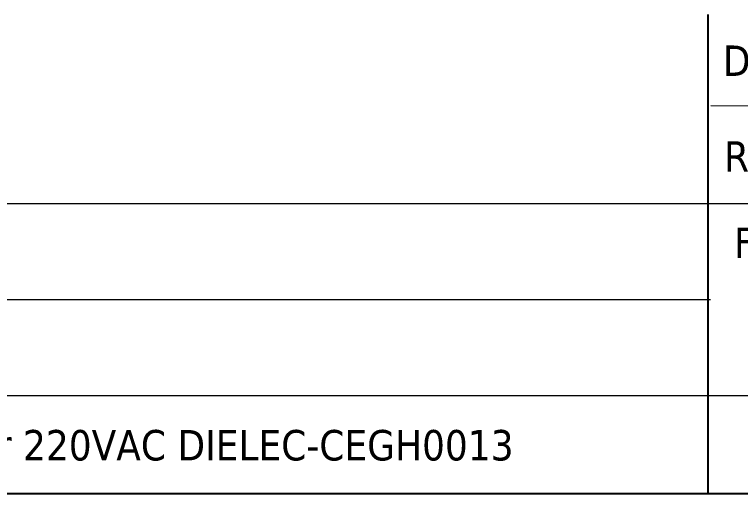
# Model space of a CAD drawing. Header units: inches. Extents: x 15 to 148, y 10 to 111.
# Drawn here: x 140.064 to 143.201, y 94.574 to 96.645 of the extents above; entities that cross this region are included whole.
import ezdxf

# ---------------------------------------------------------------- set-up
doc = ezdxf.new("R2010")
doc.units = ezdxf.units.IN
doc.header["$MEASUREMENT"] = 0
doc.linetypes.add('CENTERX2', pattern=[20.32, 12.7, -2.54, 2.54, -2.54])
doc.layers.add('BLK_12AWG', color=7, linetype='Continuous')
doc.layers.add('CONTORNO', color=179, linetype='Continuous')
doc.styles.add('SLDTEXTSTYLE0', font='tahoma.ttf')

msp = doc.modelspace()

# ---------------------------------------------------------------- linework, layer by layer
at = {"color": 7, "linetype": 'Continuous', "lineweight": 0}
for p, q in [((145.147, 96.2413), (143.073, 96.2494)), ((145.147, 95.8263), (136.8465, 95.8263)), ((143.0721, 95.4113), (136.8465, 95.4113)), ((147.637, 94.9963), (136.8465, 94.9963))]:
    msp.add_line(p, q, dxfattribs=at)
at = {"color": 7, "linetype": 'Continuous'}
msp.add_line((126.9102, 94.5738), (147.6602, 94.5738), dxfattribs=at)
at = {"color": 7, "linetype": 'CENTERX2', "lineweight": 0}
msp.add_line((136.8435, 94.5755), (147.637, 94.5755), dxfattribs=at)
at = {"layer": 'BLK_12AWG'}
msp.add_line((143.0615, 94.5763), (143.0615, 96.6449), dxfattribs=at)

# ---------------------------------------------------------------- texts
at = {"color": 7, "linetype": 'Continuous', "lineweight": 0, "attachment_point": 1, "style": 'SLDTEXTSTYLE0'}
for s, insert, char_height in [('REVISÓ:', (143.1301, 96.0971), 0.13176), ('FECHA:', (143.173, 95.7239), 0.13176), ('\\pi-0.39529,l0.52705,t1.0541;NOMBRE:^ICabina PCR Transformador 220VAC DIELEC-CEGH0013', (136.8966, 94.8484), 0.131763)]:
    msp.add_mtext(s, dxfattribs=dict(at, insert=insert, char_height=char_height))
at = {"layer": 'CONTORNO', "color": 7, "insert": (143.1246, 96.511), "char_height": 0.131763, "attachment_point": 1, "style": 'SLDTEXTSTYLE0'}
msp.add_mtext('DIBUJÓ:  JUDAPIES', dxfattribs=at)

doc.saveas('drawing.dxf')
